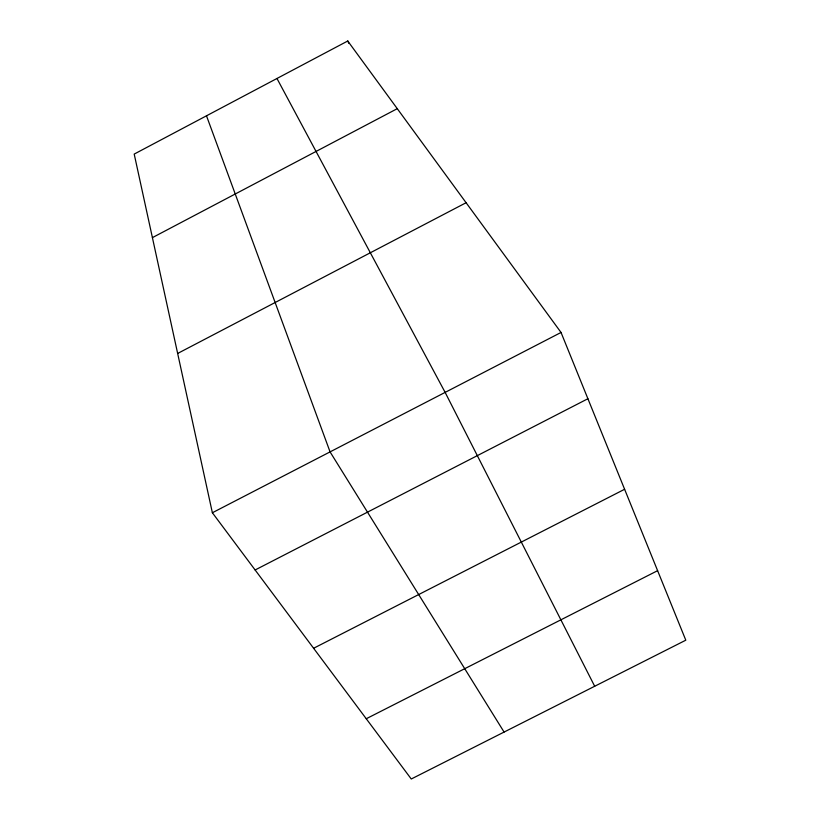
<?xml version="1.0" encoding="UTF-8"?>
<svg xmlns="http://www.w3.org/2000/svg" width="820" height="820" viewBox="0 0 820 820"><rect width="100%" height="100%" fill="white"/><g stroke="black" fill="none" stroke-linecap="round" stroke-linejoin="round"><path stroke-width="1.23" d="M347.752 41L134.203 154.088L212.37 512.746L411.261 779L685.797 640.194L561.034 332.459L347.752 41L348.818 43.327M152.407 237.626L397.269 108.67M177.653 353.461L466.098 202.724M212.37 512.746L561.034 332.459M255.122 569.982L587.899 398.735M313.609 648.271L624.614 489.273M366.253 718.74L657.609 570.669M504.085 732.065L330.07 451.892L206.486 115.804M276.965 78.484L445.137 392.39L594.684 686.258"/></g></svg>
